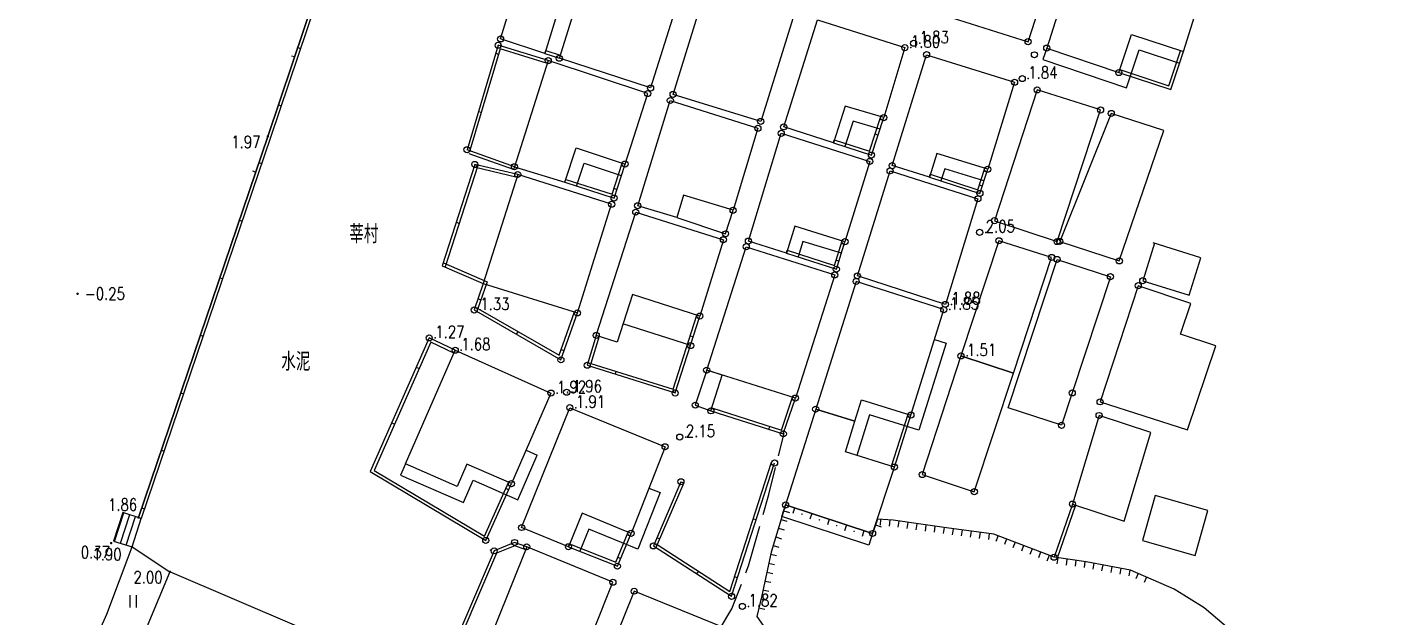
# Model space of a CAD drawing. Extents: x 500064 to 501389, y 2542464 to 2545400.
# Drawn here: x 500818 to 500928.8, y 2544208 to 2544256.6 of the extents above; entities that cross this region are included whole.
import ezdxf
from ezdxf.enums import TextEntityAlignment as Align

# ---------------------------------------------------------------- set-up
doc = ezdxf.new("R2010")
doc.units = 0
doc.header["$LTSCALE"] = 0.5
doc.layers.get('0').update_dxf_attribs({"linetype": 'CONTINUOUS', "lineweight": 5})
doc.layers.add('GCD', color=8, linetype='CONTINUOUS')
doc.layers.add('地形图', color=8, linetype='CONTINUOUS')
doc.styles.add('HZ', font='romans.shx', dxfattribs={"width": 0.8, "bigfont": 'hztxt.shx'})
doc.linetypes.add('10421', pattern='A,2,[150,AAA.SHX,S=1,R=0,X=0,Y=1],1e-11', length=2)
doc.linetypes.add('1161', pattern='A,0,[149,AAA.SHX,S=0.15,R=0,X=0,Y=0],-1.6', length=1.6)

# ---------------------------------------------------------------- blocks, each defined once
blk = doc.blocks.new('GC200')
at = {"linetype": 'Continuous', "const_width": 0.2, "flags": 128}
blk.add_lwpolyline([(-0.1, 0, 1), (0.1, 0, 1)], format="xyb", close=True, dxfattribs=at)
blk = doc.blocks.new('VH')
at = {"const_width": 0.000125}
blk.add_lwpolyline([(-0.00006, 0, 1), (0.00006, 0, 1)], format="xyb", close=True, dxfattribs=at)
blk = doc.blocks.new('gc121')
for p, q in [((-0.5, -1), (-0.5, 1)), ((0.5, -1), (0.5, 1))]:
    blk.add_line(p, q)

msp = doc.modelspace()

# ---------------------------------------------------------------- linework, layer by layer
at = {"layer": '地形图', "linetype": 'Continuous'}
for p, q in [((500840.3, 2544254.92), (500840.54, 2544254.84)), ((500860.62, 2544254.42), (500860.7, 2544254.66)), ((500840.04, 2544254.13), (500839.8, 2544254.21)), ((500856.58, 2544254.44), (500856.82, 2544254.37)), ((500860.9, 2544253.83), (500860.83, 2544253.59)), ((500907.8, 2544252.85), (500907.88, 2544253.09)), ((500838.71, 2544250.18), (500838.94, 2544250.1)), ((500855.16, 2544249.65), (500855.4, 2544249.58)), ((500884.34, 2544247.07), (500884.41, 2544247.3)), ((500888, 2544247.69), (500887.76, 2544247.77)), ((500836.84, 2544244.65), (500836.6, 2544244.73)), ((500837.11, 2544245.44), (500837.34, 2544245.36)), ((500854.86, 2544245.29), (500855.1, 2544245.21)), ((500858.12, 2544245.1), (500858.04, 2544244.86)), ((500858.39, 2544244.46), (500858.33, 2544244.22)), ((500862.26, 2544243.82), (500862.34, 2544244.06)), ((500892.23, 2544244.24), (500892.3, 2544244.48)), ((500896.57, 2544243.5), (500896.34, 2544243.58)), ((500866.54, 2544243.23), (500866.3, 2544243.31)), ((500835.5, 2544240.71), (500835.74, 2544240.63)), ((500853.34, 2544240.53), (500853.57, 2544240.45)), ((500880.47, 2544237.98), (500880.55, 2544238.22)), ((500884.79, 2544237.33), (500884.55, 2544237.4)), ((500833.9, 2544235.97), (500834.13, 2544235.89)), ((500855.13, 2544234.23), (500855.36, 2544234.15)), ((500858.3, 2544231.31), (500858.42, 2544231.52)), ((500832.29, 2544231.24), (500832.53, 2544231.16)), ((500864.84, 2544231.22), (500865.08, 2544231.15)), ((500872.81, 2544231.1), (500872.57, 2544231.17)), ((500853.25, 2544230), (500853.14, 2544229.77)), ((500862.2, 2544229.96), (500861.97, 2544230.04)), ((500850.05, 2544228.6), (500850.28, 2544228.5)), ((500866.42, 2544228.03), (500866.49, 2544228.27)), ((500830.68, 2544226.5), (500830.92, 2544226.42)), ((500871.19, 2544226.53), (500871.26, 2544226.76)), ((500874.27, 2544225.01), (500874.35, 2544225.25)), ((500848.04, 2544224.02), (500848.26, 2544223.92)), ((500879.04, 2544223.5), (500879.11, 2544223.73)), ((500829.08, 2544221.77), (500829.32, 2544221.69)), ((500889.35, 2544220.38), (500889.11, 2544220.46)), ((500871.8, 2544219.18), (500872.03, 2544219.08)), ((500857.64, 2544218.51), (500857.41, 2544218.61)), ((500827.47, 2544217.03), (500827.71, 2544216.95)), ((500881.14, 2544217.03), (500880.99, 2544216.55)), ((500903.99, 2544217.34), (500904.23, 2544217.26)), ((500825.25, 2544214.27), (500826.01, 2544216.62)), ((500825.73, 2544214.11), (500826.49, 2544216.47)), ((500827.44, 2544216.16), (500825.93, 2544216.65)), ((500826.2, 2544213.96), (500826.97, 2544216.32)), ((500826.68, 2544213.81), (500827.44, 2544216.16)), ((500827.21, 2544216.24), (500827.44, 2544216.16)), ((500877.99, 2544216.04), (500877.75, 2544216.11)), ((500880.04, 2544216.08), (500880.52, 2544215.93)), ((500880.26, 2544216.79), (500880.74, 2544216.64)), ((500882.57, 2544216.56), (500882.41, 2544216.09)), ((500883.99, 2544216.09), (500883.84, 2544215.62)), ((500888.22, 2544216.09), (500888.19, 2544215.59)), ((500888.97, 2544216.03), (500888.93, 2544215.53)), ((500889.71, 2544215.94), (500889.64, 2544215.45)), ((500890.46, 2544215.83), (500890.38, 2544215.34)), ((500879.6, 2544214.64), (500880.08, 2544214.49)), ((500879.82, 2544215.36), (500880.3, 2544215.21)), ((500885.42, 2544215.62), (500885.26, 2544215.15)), ((500886.84, 2544215.16), (500886.69, 2544214.68)), ((500887.79, 2544215.63), (500888.27, 2544215.47)), ((500891.2, 2544215.72), (500891.12, 2544215.23)), ((500891.94, 2544215.61), (500891.87, 2544215.12)), ((500892.68, 2544215.51), (500892.61, 2544215.02)), ((500893.43, 2544215.41), (500893.36, 2544214.91)), ((500894.17, 2544215.31), (500894.1, 2544214.81)), ((500894.91, 2544215.21), (500894.85, 2544214.72)), ((500895.66, 2544215.11), (500895.59, 2544214.62)), ((500896.4, 2544215.02), (500896.33, 2544214.52)), ((500897.14, 2544214.92), (500897.08, 2544214.42)), ((500897.87, 2544214.74), (500897.69, 2544214.27)), ((500825.17, 2544214.29), (500826.68, 2544213.81)), ((500859.13, 2544213.82), (500859.05, 2544213.58)), ((500862.56, 2544213.83), (500862.65, 2544214.06)), ((500869.83, 2544214.58), (500870.06, 2544214.48)), ((500879.38, 2544213.93), (500879.85, 2544213.78)), ((500898.57, 2544214.47), (500898.39, 2544214)), ((500899.27, 2544214.2), (500899.09, 2544213.73)), ((500899.97, 2544213.93), (500899.79, 2544213.46)), ((500900.67, 2544213.66), (500900.49, 2544213.19)), ((500866.84, 2544212.85), (500866.61, 2544212.95)), ((500879.01, 2544212.47), (500879.5, 2544212.37)), ((500879.17, 2544213.21), (500879.66, 2544213.1)), ((500901.37, 2544213.39), (500901.19, 2544212.92)), ((500902.07, 2544213.12), (500901.89, 2544212.65)), ((500902.78, 2544212.92), (500902.71, 2544212.42)), ((500903.53, 2544212.81), (500903.46, 2544212.32)), ((500904.27, 2544212.71), (500904.2, 2544212.22)), ((500905.01, 2544212.61), (500904.94, 2544212.11)), ((500905.75, 2544212.47), (500905.66, 2544211.98)), ((500873.12, 2544211.59), (500873.25, 2544211.8)), ((500876.46, 2544211.28), (500876.22, 2544211.35)), ((500878.86, 2544211.74), (500879.35, 2544211.63)), ((500906.49, 2544212.34), (500906.39, 2544211.84)), ((500907.22, 2544212.2), (500907.13, 2544211.71)), ((500907.96, 2544212.06), (500907.87, 2544211.57)), ((500908.7, 2544211.92), (500908.61, 2544211.43)), ((500909.39, 2544211.63), (500909.19, 2544211.18)), ((500910.08, 2544211.33), (500909.88, 2544210.88)), ((500878.55, 2544210.27), (500879.04, 2544210.17)), ((500878.7, 2544211), (500879.19, 2544210.9)), ((500878.39, 2544209.54), (500878.87, 2544209.43)), ((500878.22, 2544208.81), (500878.71, 2544208.7))]:
    msp.add_line(p, q, dxfattribs=at)
at = {"layer": '地形图', "linetype": '10421', "flags": 128}
for points in [[(500827.21, 2544216.24), (500837.84, 2544247.59), (500843.85, 2544265.46), (500844.35, 2544269.56)], [(500765.01, 2544224.37), (500789.6, 2544215.06), (500820.39, 2544204.53), (500821.42, 2544204.48), (500822.34, 2544204.62), (500823.02, 2544205.26), (500823.56, 2544205.94), (500824.62, 2544208.28), (500826.68, 2544213.81)]]:
    msp.add_lwpolyline(points, dxfattribs=at)
at = {"layer": '地形图', "linetype": 'Continuous', "flags": 128}
for points in [[(500844.32, 2544269.31), (500843.85, 2544265.46), (500837.84, 2544247.59), (500827.21, 2544216.24)], [(500844.57, 2544269.28), (500844.1, 2544265.41), (500838.07, 2544247.51), (500827.44, 2544216.16)]]:
    msp.add_lwpolyline(points, dxfattribs=at)
at = {"layer": '地形图', "linetype": 'Continuous'}
for points in [[(500896.48, 2544266.5), (500893.57, 2544257.52), (500900.34, 2544255.39), (500903.24, 2544264.39)], [(500913.11, 2544254.57), (500915.1, 2544260.88), (500904.84, 2544264.25), (500901.88, 2544254.86), (500907.8, 2544252.85), (500908.83, 2544255.98)], [(500872.1, 2544260.48), (500869.31, 2544251.59), (500861.81, 2544254.03), (500864.6, 2544262.92)], [(500861.92, 2544258.7), (500860.62, 2544254.42), (500856.98, 2544255.62), (500858.28, 2544259.9), (500860.7, 2544259.12)], [(500878.36, 2544248.83), (500871.16, 2544251.05), (500873.91, 2544259.94), (500881.14, 2544257.74)], [(500897.02, 2544244.89), (500892.83, 2544246.19), (500892.23, 2544244.24), (500889.17, 2544245.19), (500892, 2544254.32), (500899.23, 2544252.05)], [(500901.09, 2544251.42), (500897.58, 2544240.66), (500902.73, 2544238.94), (500906.3, 2544249.77)], [(500876.09, 2544241.52), (500872.02, 2544242.75), (500871.47, 2544240.92), (500868.25, 2544241.89), (500870.93, 2544250.55), (500878.13, 2544248.27)], [(500907.18, 2544249.49), (500902.94, 2544238.95), (500907.84, 2544237.35), (500911.49, 2544248.08)], [(500885.29, 2544238.93), (500881.18, 2544240.2), (500880.47, 2544237.98), (500877.35, 2544238.98), (500880.05, 2544247.85), (500887.33, 2544245.54)], [(500893.54, 2544233.77), (500886.31, 2544236.12), (500889, 2544244.76), (500896.22, 2544242.46)], [(500863.3, 2544233.07), (500866.11, 2544242.01), (500858.39, 2544244.46), (500855.56, 2544235.49)], [(500873.36, 2544232.81), (500867.81, 2544234.59), (500866.55, 2544230.67), (500864.84, 2544231.22), (500868.09, 2544241.36), (500875.3, 2544239.09)], [(500897.95, 2544239.01), (500894.82, 2544229.53), (500899.13, 2544228.11), (500902.27, 2544237.64)], [(500877.17, 2544238.52), (500884.45, 2544236.2), (500881.21, 2544226.06), (500873.92, 2544228.36)], [(500907.11, 2544236.05), (500903.97, 2544226.49), (500903.09, 2544223.82), (500898.71, 2544225.26), (500902.72, 2544237.47)], [(500890.71, 2544224.66), (500893.41, 2544233.34), (500886.21, 2544235.66), (500882.88, 2544225.15), (500886.1, 2544224.15), (500886.65, 2544225.92)], [(500915.77, 2544230.35), (500912.88, 2544231.32), (500913.73, 2544233.85), (500909.4, 2544235.31), (500906.26, 2544225.75), (500913.44, 2544223.44)], [(500857.87, 2544219.02), (500854.2, 2544220.62), (500853.4, 2544218.79), (500849.16, 2544220.64), (500853.25, 2544230), (500861.12, 2544226.47)], [(500895.92, 2544218.36), (500899.13, 2544228.11), (500894.82, 2544229.53), (500891.64, 2544219.77)], [(500872.98, 2544225.48), (500874.27, 2544225.01), (500875.2, 2544227.96), (500873.92, 2544228.36)], [(500863.69, 2544216.58), (500862.56, 2544213.83), (500858.71, 2544215.41), (500862.67, 2544225.27), (500870.5, 2544222.06), (500867.7, 2544214.93), (500863.69, 2544216.58)], [(500889.35, 2544220.38), (500885.32, 2544221.63), (500886.1, 2544224.15), (500882.88, 2544225.15), (500880.41, 2544217.27), (500887.56, 2544214.92)], [(500906.18, 2544224.63), (500903.99, 2544217.34), (500908.25, 2544215.94), (500910.44, 2544223.23)], [(500915.12, 2544216.82), (500910.79, 2544218.05), (500909.74, 2544214.35), (500914.07, 2544213.12)]]:
    msp.add_lwpolyline(points, close=True, dxfattribs=at)
for points in [[(500884.34, 2544247.07), (500880.25, 2544248.38), (500883.02, 2544257.2), (500890.21, 2544254.9), (500888.47, 2544249.14), (500885.31, 2544250.09), (500884.34, 2544247.07)], [(500860.9, 2544253.83), (500856.78, 2544255.1), (500854.22, 2544246.5)], [(500860.83, 2544253.59), (500856.95, 2544254.79), (500854.46, 2544246.43)], [(500860.7, 2544254.66), (500861.89, 2544254.27)], [(500901.88, 2544254.86), (500901.56, 2544253.91), (500908.43, 2544251.58), (500909.47, 2544254.71), (500912.79, 2544253.62)], [(500907.8, 2544252.85), (500912.07, 2544251.46), (500913.11, 2544254.57)], [(500907.88, 2544253.09), (500911.91, 2544251.77), (500912.87, 2544254.65)], [(500863.2, 2544246.65), (500867.21, 2544245.32), (500869.07, 2544251.12), (500860.9, 2544253.83), (500858.12, 2544245.1), (500862.26, 2544243.82), (500863.2, 2544246.65)], [(500860.62, 2544254.42), (500861.81, 2544254.03)], [(500884.34, 2544247.07), (500887.46, 2544246.06), (500888.47, 2544249.14)], [(500884.41, 2544247.3), (500887.3, 2544246.37), (500888.23, 2544249.22)], [(500888.18, 2544248.18), (500885.96, 2544248.85), (500885.29, 2544246.76)], [(500858.12, 2544245.1), (500854.22, 2544246.5)], [(500858.04, 2544244.86), (500854.39, 2544246.17)], [(500854.86, 2544245.29), (500852.19, 2544236.95)], [(500855.1, 2544245.21), (500852.43, 2544236.87)], [(500858.33, 2544244.22), (500854.8, 2544245.05)], [(500858.39, 2544244.46), (500854.86, 2544245.29)], [(500862.26, 2544243.82), (500866.31, 2544242.52), (500867.21, 2544245.32)], [(500862.34, 2544244.06), (500866.15, 2544242.83), (500866.97, 2544245.4)], [(500863.22, 2544243.51), (500863.84, 2544245.39), (500866.9, 2544244.37)], [(500892.23, 2544244.24), (500896.38, 2544242.9), (500897.02, 2544244.89)], [(500892.3, 2544244.48), (500896.22, 2544243.21), (500896.78, 2544244.97)], [(500896.71, 2544243.94), (500893.49, 2544244.94), (500893.18, 2544243.93)], [(500871.47, 2544240.92), (500875.47, 2544239.58), (500876.09, 2544241.52)], [(500880.55, 2544238.22), (500884.42, 2544236.98), (500885.05, 2544239)], [(500880.47, 2544237.98), (500884.58, 2544236.67), (500885.29, 2544238.93)], [(500884.99, 2544237.98), (500881.83, 2544238.95), (500881.43, 2544237.68)], [(500910.73, 2544238.8), (500909.77, 2544235.72), (500913.59, 2544234.53), (500914.55, 2544237.61), (500910.61, 2544238.84)], [(500852.19, 2544236.95), (500855.56, 2544235.49), (500854.81, 2544233.31), (500861.94, 2544229.21), (500863.3, 2544233.07)], [(500852.29, 2544237.18), (500855.87, 2544235.63), (500855.11, 2544233.42), (500861.8, 2544229.58), (500863.06, 2544233.15)], [(500864.84, 2544231.22), (500864.1, 2544228.76), (500871.33, 2544226.48), (500873.36, 2544232.81)], [(500865.08, 2544231.15), (500864.41, 2544228.92), (500871.17, 2544226.79), (500873.12, 2544232.89)], [(500872.61, 2544230.38), (500867.03, 2544232.17)], [(500853.25, 2544230), (500851.11, 2544231.01), (500846.27, 2544220.01), (500855.76, 2544214.35), (500857.87, 2544219.02)], [(500853.14, 2544229.77), (500851.24, 2544230.67), (500846.59, 2544220.11), (500855.65, 2544214.71), (500857.64, 2544219.12)], [(500892.64, 2544230.87), (500893.6, 2544230.57), (500891.37, 2544223.41), (500887.31, 2544224.67), (500886.27, 2544221.34)], [(500874.27, 2544225.01), (500880.22, 2544223.12), (500881.21, 2544226.06)], [(500874.35, 2544225.25), (500880.06, 2544223.43), (500880.97, 2544226.14)], [(500889.11, 2544220.46), (500890.47, 2544224.74)], [(500889.35, 2544220.38), (500890.71, 2544224.66)], [(500879.82, 2544221.31), (500880.28, 2544223.15)], [(500849.16, 2544220.64), (500848.76, 2544219.72), (500853.92, 2544217.47), (500854.72, 2544219.3), (500858.39, 2544217.7), (500859.99, 2544221.37)], [(500859.07, 2544221.77), (500859.99, 2544221.37)], [(500871.8, 2544219.18), (500869.54, 2544213.9), (500875.97, 2544209.75), (500879.5, 2544220.72)], [(500872.03, 2544219.08), (500869.85, 2544214), (500875.83, 2544210.14), (500879.26, 2544220.8)], [(500879.04, 2544218.13), (500879.58, 2544220.34)], [(500869.16, 2544218.65), (500870.09, 2544218.29), (500868.26, 2544213.62), (500864.23, 2544215.27), (500863.49, 2544213.46)], [(500878.57, 2544216.47), (500879.04, 2544218.13)], [(500880.41, 2544217.27), (500879.21, 2544213.38), (500878.45, 2544209.82), (500878.05, 2544208.08)], [(500887.56, 2544214.92), (500887.25, 2544213.97), (500880.1, 2544216.32), (500880.41, 2544217.27)], [(500887.95, 2544216.1), (500887.56, 2544214.92), (500880.41, 2544217.27)], [(500903.99, 2544217.34), (500902.48, 2544212.96)], [(500904.23, 2544217.26), (500902.72, 2544212.88)], [(500928.78, 2544205.8), (500926.24, 2544204.4), (500924.46, 2544203.76), (500922.26, 2544203.68), (500920.19, 2544204.5), (500917.55, 2544206.47), (500914.82, 2544208.81), (500912.36, 2544210.33), (500908.76, 2544211.91), (500905.11, 2544212.59), (500902.48, 2544212.96), (500897.53, 2544214.87), (500893.63, 2544215.38), (500891.92, 2544215.62), (500889.26, 2544216.01), (500887.95, 2544216.1)], [(500862.56, 2544213.83), (500866.58, 2544212.23), (500867.7, 2544214.93)], [(500862.65, 2544214.06), (500866.44, 2544212.55), (500867.47, 2544215.03)], [(500877.37, 2544212.26), (500878.29, 2544215.51)], [(500859.13, 2544213.82), (500858.13, 2544214.18), (500856.45, 2544213.49), (500852.15, 2544203.43), (500860.49, 2544200)], [(500859.05, 2544213.58), (500858.14, 2544213.91), (500856.64, 2544213.3), (500852.48, 2544203.56), (500860.58, 2544200.23)], [(500858.95, 2544204.87), (500863.13, 2544203.2), (500866.21, 2544210.91), (500859.13, 2544213.82), (500855.28, 2544204.18), (500858.21, 2544203.01), (500858.95, 2544204.87)], [(500877.14, 2544211.68), (500877.37, 2544212.26)], [(500876, 2544208.73), (500876.78, 2544210.75)], [(500872.19, 2544200), (500875.16, 2544207.24), (500867.96, 2544210.17), (500863.93, 2544200.17), (500864.34, 2544200)], [(500875.06, 2544207.16), (500876, 2544208.73)], [(500878.05, 2544208.08), (500880.67, 2544204.34), (500886.66, 2544200.21)]]:
    msp.add_lwpolyline(points, dxfattribs=at)
at = {"layer": '地形图', "linetype": 'Continuous', "flags": 128}
msp.add_lwpolyline([(500825.17, 2544214.29), (500826.68, 2544213.81), (500827.44, 2544216.16), (500825.93, 2544216.65)], close=True, dxfattribs=at)
at = {"layer": '地形图', "linetype": '1161', "flags": 128}
msp.add_lwpolyline([(500826.68, 2544213.81), (500829.8, 2544211.77)], dxfattribs=at)
at = {"layer": '地形图', "linetype": 'Continuous', "elevation": 2, "flags": 128}
msp.add_lwpolyline([(500829.8, 2544211.77), (500827.09, 2544205.27), (500848.09, 2544196.27), (500850.86, 2544202.75)], close=True, dxfattribs=at)
at = {"layer": '地形图'}
for centre in [(500856.98, 2544255.62), (500900.34, 2544255.39), (500856.78, 2544255.1), (500890.21, 2544254.9), (500890.93, 2544255.26), (500892, 2544254.32), (500900.86, 2544254.31), (500901.88, 2544254.86), (500860.9, 2544253.83), (500861.81, 2544254.03), (500899.23, 2544252.05), (500899.86, 2544252.35), (500907.8, 2544252.85), (500869.07, 2544251.12), (500869.31, 2544251.57), (500871.16, 2544251.05), (500901.09, 2544251.42), (500870.93, 2544250.55), (500878.36, 2544248.83), (500888.47, 2544249.14), (500906.3, 2544249.77), (500907.18, 2544249.49), (500878.13, 2544248.27), (500880.05, 2544247.85), (500880.25, 2544248.38), (500854.22, 2544246.5), (500887.33, 2544245.54), (500887.46, 2544246.06), (500854.86, 2544245.29), (500858.12, 2544245.1), (500858.39, 2544244.46), (500867.21, 2544245.32), (500889, 2544244.76), (500889.17, 2544245.19), (500897.02, 2544244.89), (500866.31, 2544242.52), (500896.22, 2544242.46), (500896.38, 2544242.9), (500866.11, 2544242.01), (500868.09, 2544241.36), (500868.25, 2544241.89), (500876.09, 2544241.52), (500897.58, 2544240.66), (500875.3, 2544239.09), (500875.47, 2544239.58), (500877.35, 2544238.98), (500885.29, 2544238.93), (500896.36, 2544239.7), (500897.95, 2544239.01), (500902.73, 2544238.94), (500902.94, 2544238.95), (500877.17, 2544238.52), (500902.27, 2544237.64), (500884.58, 2544236.67), (500902.72, 2544237.47), (500907.84, 2544237.35), (500884.45, 2544236.2), (500886.21, 2544235.66), (500886.31, 2544236.12), (500907.11, 2544236.05), (500909.77, 2544235.72), (500909.4, 2544235.31), (500854.81, 2544233.31), (500893.41, 2544233.34), (500893.54, 2544233.77), (500863.3, 2544233.07), (500873.36, 2544232.81), (500851.11, 2544231.01), (500864.84, 2544231.22), (500853.25, 2544230), (500872.61, 2544230.38), (500861.94, 2544229.21), (500894.82, 2544229.53), (500864.1, 2544228.76), (500873.92, 2544228.36), (500861.12, 2544226.47), (500862.41, 2544226.54), (500871.33, 2544226.48), (500872.98, 2544225.48), (500881.21, 2544226.06), (500903.97, 2544226.49), (500906.26, 2544225.75), (500862.67, 2544225.27), (500874.27, 2544225.01), (500882.88, 2544225.15), (500890.71, 2544224.66), (500906.18, 2544224.63), (500903.09, 2544223.82), (500871.71, 2544222.85), (500880.22, 2544223.12), (500870.5, 2544222.06), (500879.5, 2544220.72), (500889.35, 2544220.38), (500857.87, 2544219.02), (500871.8, 2544219.18), (500891.64, 2544219.77), (500895.92, 2544218.36), (500880.41, 2544217.27), (500903.99, 2544217.34), (500858.71, 2544215.41), (500867.7, 2544214.93), (500887.56, 2544214.92), (500855.76, 2544214.35), (500856.45, 2544213.49), (500858.13, 2544214.18), (500859.13, 2544213.82), (500862.56, 2544213.83), (500869.54, 2544213.9), (500866.58, 2544212.23), (500902.48, 2544212.96), (500866.21, 2544210.91), (500867.96, 2544210.17), (500875.97, 2544209.75), (500876.86, 2544208.92)]:
    msp.add_circle(centre, 0.25, dxfattribs=at)
for p in [(500890.71, 2544254.9, 1.8), (500891.43, 2544255.26, 1.83), (500900.36, 2544252.35, 1.84), (500896.86, 2544239.7, 2.05), (500894.04, 2544233.77, 1.88), (500855.31, 2544233.31, 1.33), (500893.91, 2544233.34, 1.85), (500851.61, 2544231.01, 1.27), (500853.75, 2544230, 1.68), (500895.32, 2544229.53, 1.51), (500861.62, 2544226.47, 1.92), (500862.91, 2544226.54, 1.96), (500863.17, 2544225.27, 1.91), (500872.21, 2544222.85, 2.15), (500877.36, 2544208.92, 1.82)]:
    msp.add_point(p, dxfattribs=at)

# ---------------------------------------------------------------- block references
at = {"layer": '地形图', "linetype": 'Continuous'}
ref = msp.add_blockref('GC200', (500837.84, 2544247.59, 1.97), dxfattribs=dict(at, xscale=0.5, yscale=0.5, zscale=0.5))
ref.add_attrib('height', '1.97', dxfattribs={"layer": 'GCD', "linetype": 'Continuous', "height": 1, "style": 'HZ', "width": 0.8}).set_placement((500834.84, 2544247.14, 1.97), align=Align.MIDDLE_LEFT)
ref = msp.add_blockref('GC200', (500822.21, 2544234.65, -0.25), dxfattribs=dict(at, xscale=0.5, yscale=0.5, zscale=0.5))
ref.add_attrib('height', '-0.25', dxfattribs={"layer": 'GCD', "linetype": 'Continuous', "height": 1, "style": 'HZ', "width": 0.8}).set_placement((500822.81, 2544234.65, -0.25), align=Align.MIDDLE_LEFT)
ref = msp.add_blockref('GC200', (500827.21, 2544216.24, 1.85), dxfattribs=dict(at, xscale=0.5, yscale=0.5, zscale=0.5))
ref.add_attrib('height', '1.86', dxfattribs={"layer": 'GCD', "linetype": 'Continuous', "height": 1, "style": 'HZ', "width": 0.8}).set_placement((500824.71, 2544217.29, 1.86), align=Align.MIDDLE_LEFT)
at = {"layer": '地形图', "linetype": 'Continuous', "xscale": 500, "yscale": 500, "zscale": 500}
for p in [(500880.34, 2544216.98), (500881.76, 2544216.51), (500883.19, 2544216.04), (500884.61, 2544215.57), (500886.04, 2544215.1), (500887.46, 2544214.64), (500856.15, 2544213.55)]:
    msp.add_blockref('VH', p, dxfattribs=at)
at = {"layer": '地形图', "linetype": 'Continuous'}
ref = msp.add_blockref('GC200', (500824.97, 2544214.13, 0.37), dxfattribs=dict(at, xscale=0.5, yscale=0.5, zscale=0.5))
ref.add_attrib('height', '0.37', dxfattribs={"layer": 'GCD', "linetype": 'Continuous', "height": 1, "style": 'HZ', "width": 0.8}).set_placement((500822.47, 2544213.38, 0.37), align=Align.MIDDLE_LEFT)
ref = msp.add_blockref('GC200', (500826.68, 2544213.81, 1.9), dxfattribs=dict(at, xscale=0.5, yscale=0.5, zscale=0.5))
ref.add_attrib('height', '1.90', dxfattribs={"layer": 'GCD', "linetype": 'Continuous', "height": 1, "style": 'HZ', "width": 0.8}).set_placement((500823.43, 2544213.21, 1.9), align=Align.MIDDLE_LEFT)
ref = msp.add_blockref('GC200', (500829.8, 2544211.77, 2), dxfattribs=dict(at, xscale=0.5, yscale=0.5, zscale=0.5))
ref.add_attrib('height', '2.00', dxfattribs={"layer": 'GCD', "linetype": 'Continuous', "height": 1, "style": 'HZ', "width": 0.8}).set_placement((500826.8, 2544211.32, 2), align=Align.MIDDLE_LEFT)
at = {"layer": '地形图', "linetype": 'Continuous', "xscale": 0.5, "yscale": 0.5}
msp.add_blockref('gc121', (500826.79, 2544209.33), dxfattribs=at)

# ---------------------------------------------------------------- texts
at = {"layer": '地形图', "style": 'HZ', "width": 0.8}
for s, p in [('1.80', (500890.71, 2544254.9)), ('1.83', (500891.43, 2544255.26)), ('1.84', (500900.36, 2544252.35)), ('2.05', (500896.86, 2544239.7)), ('1.88', (500894.04, 2544233.77)), ('1.33', (500855.31, 2544233.31)), ('1.85', (500893.91, 2544233.34)), ('1.27', (500851.61, 2544231.01)), ('1.68', (500853.75, 2544230)), ('1.51', (500895.32, 2544229.53)), ('1.92', (500861.62, 2544226.47)), ('1.96', (500862.91, 2544226.54)), ('1.91', (500863.17, 2544225.27)), ('2.15', (500872.21, 2544222.85)), ('1.82', (500877.36, 2544208.92))]:
    msp.add_text(s, height=1, dxfattribs=at).set_placement(p)
at = {"layer": '地形图', "linetype": 'Continuous', "style": 'HZ', "width": 0.8}
for s, p in [('莘村', (500845.74, 2544239.63)), ('水泥', (500840.15, 2544229.14))]:
    msp.add_text(s, height=1.5, dxfattribs=at).set_placement(p, align=Align.MIDDLE)

doc.saveas('drawing.dxf')
